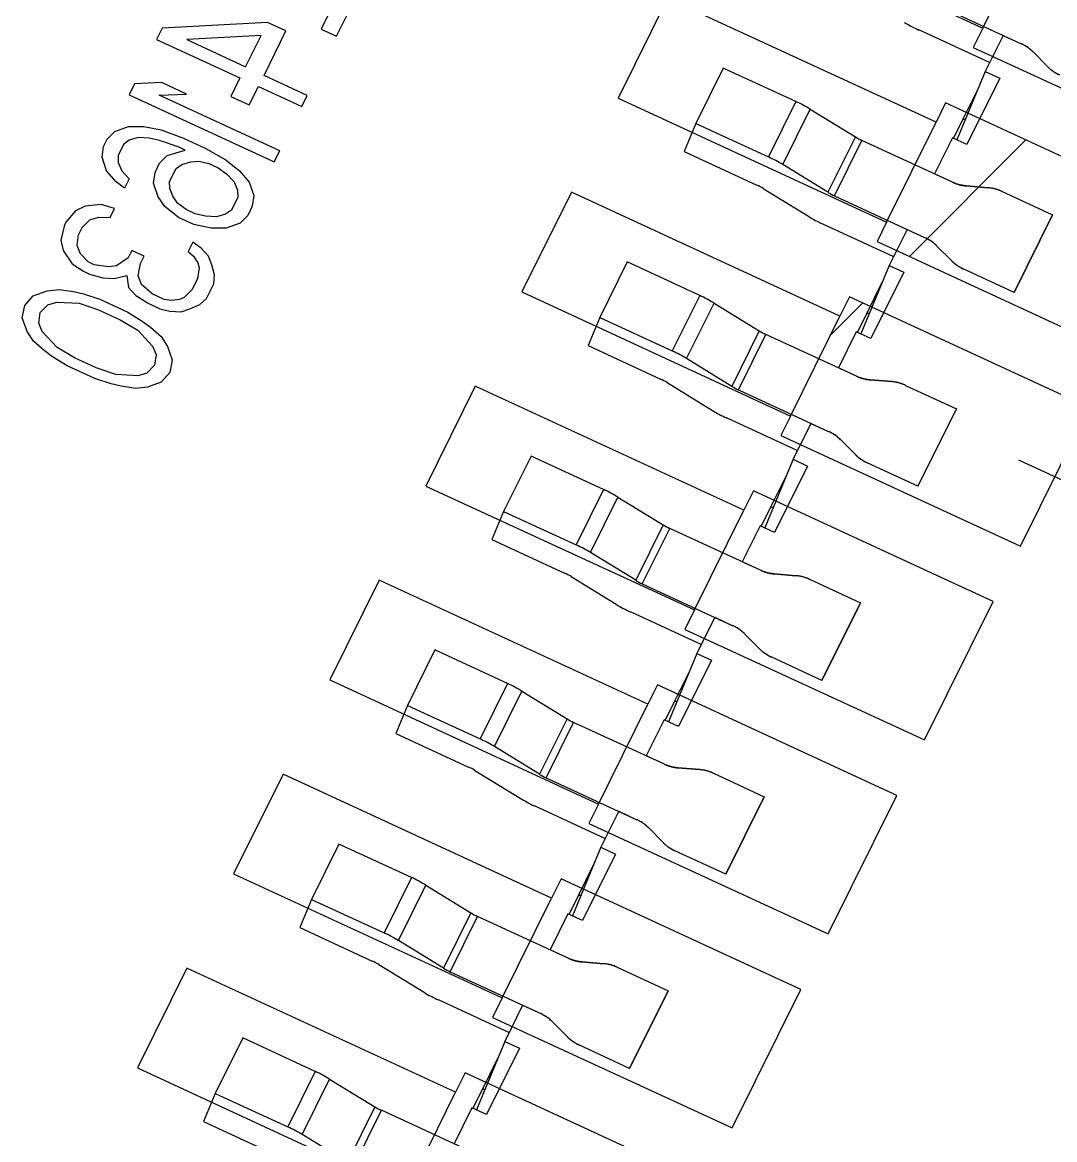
# Model space of a CAD drawing. Header units: millimetres. Extents: x 7 to 507, y -14 to 339.
# Drawn here: x 58.155 to 59.188, y 259.764 to 260.882 of the extents above; entities that cross this region are included whole.
import ezdxf

# ---------------------------------------------------------------- set-up
doc = ezdxf.new("R2010")
doc.units = ezdxf.units.MM
doc.header["$LTSCALE"] = 23.1
doc.layers.get('0').update_dxf_attribs({"linetype": 'CONTINUOUS'})
for name, color, linetype in [('01_ASM_ALL_AXIS', 7, 'CONTINUOUS'), ('_139725', 7, 'CONTINUOUS'), ('_314864', 7, 'CONTINUOUS'), ('_329951', 7, 'CONTINUOUS'), ('_395640', 7, 'CONTINUOUS'), ('_437383', 7, 'CONTINUOUS'), ('_563866', 7, 'CONTINUOUS'), ('_597289', 7, 'CONTINUOUS'), ('_88577', 7, 'CONTINUOUS')]:
    doc.layers.add(name, color=color, linetype=linetype)

msp = doc.modelspace()

# ---------------------------------------------------------------- linework, layer by layer
at = {"color": 4}
for p, q in [((58.8471, 261.0001), (59.1157, 260.8761)), ((59.1157, 260.8761), (59.1651, 260.9759)), ((58.8004, 260.9059), (58.751, 260.8061)), ((59.069, 260.7819), (58.8004, 260.9059)), ((58.751, 260.8061), (59.0196, 260.6821)), ((59.0196, 260.6821), (59.069, 260.7819)), ((58.7043, 260.7118), (58.6549, 260.6121)), ((58.9729, 260.5878), (58.7043, 260.7118)), ((58.6549, 260.6121), (58.9235, 260.488)), ((58.9235, 260.488), (58.9729, 260.5878)), ((58.6082, 260.5178), (58.5588, 260.418)), ((58.8768, 260.3938), (58.6082, 260.5178)), ((59.1515, 260.4441), (59.5144, 260.2765)), ((58.5588, 260.418), (58.8274, 260.294)), ((58.8274, 260.294), (58.8768, 260.3938)), ((58.5121, 260.3238), (58.4627, 260.224)), ((58.7807, 260.1997), (58.5121, 260.3238)), ((58.4627, 260.224), (58.7313, 260.0999)), ((58.7313, 260.0999), (58.7807, 260.1997)), ((58.416, 260.1297), (58.3666, 260.0299)), ((58.6846, 260.0057), (58.416, 260.1297)), ((58.3666, 260.0299), (58.6352, 259.9059)), ((58.6352, 259.9059), (58.6846, 260.0057)), ((58.3199, 259.9357), (58.2705, 259.8359)), ((58.5885, 259.8116), (58.3199, 259.9357)), ((58.2705, 259.8359), (58.5391, 259.7118)), ((58.5391, 259.7118), (58.5885, 259.8116))]:
    msp.add_line(p, q, dxfattribs=at)
at = {"color": 1}
for p, q in [((59.1157, 260.8761), (59.1061, 260.8567)), ((59.1061, 260.8567), (59.3456, 260.7461)), ((59.0786, 260.8013), (59.069, 260.7819)), ((59.3182, 260.6907), (59.0786, 260.8013)), ((59.0196, 260.6821), (59.01, 260.6627)), ((59.01, 260.6627), (59.2495, 260.552)), ((58.9825, 260.6072), (58.9729, 260.5878)), ((59.2221, 260.4966), (58.9825, 260.6072)), ((59.1534, 260.358), (59.2221, 260.4966)), ((58.9235, 260.488), (58.9139, 260.4686)), ((58.9139, 260.4686), (59.1534, 260.358)), ((58.8864, 260.4132), (58.8768, 260.3938)), ((59.126, 260.3026), (58.8864, 260.4132)), ((58.8274, 260.294), (58.8178, 260.2746)), ((59.0573, 260.164), (59.126, 260.3026)), ((58.8178, 260.2746), (59.0573, 260.164)), ((58.7903, 260.2191), (58.7807, 260.1997)), ((59.0299, 260.1085), (58.7903, 260.2191)), ((58.9612, 259.9699), (59.0299, 260.1085)), ((58.7313, 260.0999), (58.7217, 260.0805)), ((58.7217, 260.0805), (58.9612, 259.9699)), ((58.6942, 260.0251), (58.6846, 260.0057)), ((58.9338, 259.9145), (58.6942, 260.0251)), ((58.8651, 259.7759), (58.9338, 259.9145)), ((58.6352, 259.9059), (58.6256, 259.8865)), ((58.6256, 259.8865), (58.8651, 259.7759)), ((58.5981, 259.831), (58.5885, 259.8116)), ((58.8377, 259.7204), (58.5981, 259.831))]:
    msp.add_line(p, q, dxfattribs=at)
at = {"color": 2}
for p, q in [((59.0424, 260.6477), (59.1589, 260.7642)), ((58.9635, 260.5689), (58.9958, 260.6011))]:
    msp.add_line(p, q, dxfattribs=at)
at = {"layer": '01_ASM_ALL_AXIS', "color": 4}
for p, q in [((58.4695, 260.868), (58.5024, 260.9345)), ((58.4797, 260.9269), (58.454, 260.8751)), ((58.295, 260.8759), (58.2895, 260.8648)), ((58.4004, 260.8817), (58.295, 260.8759)), ((58.4189, 260.8732), (58.4004, 260.8817)), ((58.454, 260.8751), (58.4695, 260.868)), ((58.2895, 260.8648), (58.3729, 260.8263)), ((58.394, 260.8688), (58.3197, 260.8645)), ((58.3197, 260.8645), (58.3784, 260.8374)), ((58.3784, 260.8374), (58.394, 260.8688)), ((58.397, 260.8288), (58.4189, 260.8732)), ((58.4402, 260.8088), (58.397, 260.8288)), ((58.2676, 260.8204), (58.2621, 260.8094)), ((58.2947, 260.8215), (58.2676, 260.8204)), ((58.3194, 260.8101), (58.2947, 260.8215)), ((58.3729, 260.8263), (58.3638, 260.8078)), ((58.3823, 260.7992), (58.3915, 260.8177)), ((58.3915, 260.8177), (58.4347, 260.7978)), ((58.2621, 260.8094), (58.4073, 260.7423)), ((58.2923, 260.809), (58.3194, 260.8101)), ((58.4127, 260.7534), (58.2923, 260.809)), ((58.3638, 260.8078), (58.3823, 260.7992)), ((58.4347, 260.7978), (58.4402, 260.8088)), ((58.2401, 260.765), (58.2478, 260.7728)), ((58.2478, 260.7728), (58.2616, 260.7778)), ((58.2616, 260.7778), (58.2767, 260.7776)), ((58.2767, 260.7776), (58.294, 260.7742)), ((58.294, 260.7742), (58.3165, 260.766)), ((58.2364, 260.7576), (58.2401, 260.765)), ((58.2623, 260.7638), (58.2565, 260.7597)), ((58.2712, 260.7665), (58.2623, 260.7638)), ((58.2823, 260.7659), (58.2712, 260.7665)), ((58.2925, 260.7635), (58.2823, 260.7659)), ((58.312, 260.7568), (58.2925, 260.7635)), ((58.3165, 260.766), (58.3382, 260.7561)), ((58.235, 260.7469), (58.2364, 260.7576)), ((58.2565, 260.7597), (58.251, 260.7486)), ((58.3003, 260.7486), (58.3181, 260.7539)), ((58.3181, 260.7539), (58.312, 260.7568)), ((58.3382, 260.7561), (58.3589, 260.7442)), ((58.4073, 260.7423), (58.4127, 260.7534)), ((58.2396, 260.7334), (58.235, 260.7469)), ((58.251, 260.7486), (58.2513, 260.7417)), ((58.2513, 260.7417), (58.2548, 260.7333)), ((58.288, 260.7315), (58.2926, 260.7408)), ((58.2926, 260.7408), (58.3003, 260.7486)), ((58.309, 260.7355), (58.3148, 260.7396)), ((58.3148, 260.7396), (58.3237, 260.7423)), ((58.3237, 260.7423), (58.3317, 260.7431)), ((58.3317, 260.7431), (58.3419, 260.7407)), ((58.3419, 260.7407), (58.3512, 260.7364)), ((58.3589, 260.7442), (58.3725, 260.7334)), ((58.2493, 260.7222), (58.2396, 260.7334)), ((58.2548, 260.7333), (58.2622, 260.7253)), ((58.2866, 260.7208), (58.288, 260.7315)), ((58.3026, 260.7225), (58.309, 260.7355)), ((58.3512, 260.7364), (58.3595, 260.7303)), ((58.3595, 260.7303), (58.367, 260.7223)), ((58.3725, 260.7334), (58.3821, 260.7221)), ((58.2576, 260.716), (58.2493, 260.7222)), ((58.2622, 260.7253), (58.2576, 260.716)), ((58.2912, 260.7073), (58.2866, 260.7208)), ((58.3029, 260.7156), (58.3026, 260.7225)), ((58.367, 260.7223), (58.3704, 260.7139)), ((58.3821, 260.7221), (58.3868, 260.7086)), ((58.2978, 260.6975), (58.2912, 260.7073)), ((58.3063, 260.7072), (58.3029, 260.7156)), ((58.3107, 260.7006), (58.3063, 260.7072)), ((58.3708, 260.7069), (58.3644, 260.694)), ((58.3704, 260.7139), (58.3708, 260.7069)), ((58.3868, 260.7086), (58.3853, 260.698)), ((58.2183, 260.6979), (58.2084, 260.6933)), ((58.2343, 260.6996), (58.2183, 260.6979)), ((58.2475, 260.6957), (58.2343, 260.6996)), ((58.243, 260.6865), (58.2475, 260.6957)), ((58.3114, 260.6867), (58.2978, 260.6975)), ((58.319, 260.6945), (58.3107, 260.7006)), ((58.3283, 260.6902), (58.319, 260.6945)), ((58.3853, 260.698), (58.3807, 260.6887)), ((58.2084, 260.6933), (58.1989, 260.6818)), ((58.2153, 260.6766), (58.2229, 260.6844)), ((58.2229, 260.6844), (58.2319, 260.6871)), ((58.2319, 260.6871), (58.243, 260.6865)), ((58.3268, 260.6795), (58.3114, 260.6867)), ((58.3385, 260.6878), (58.3283, 260.6902)), ((58.3496, 260.6872), (58.3385, 260.6878)), ((58.3585, 260.6899), (58.3496, 260.6872)), ((58.3644, 260.694), (58.3585, 260.6899)), ((58.3807, 260.6887), (58.373, 260.6809)), ((58.1971, 260.6781), (58.1938, 260.6638)), ((58.1989, 260.6818), (58.1971, 260.6781)), ((58.2116, 260.6692), (58.2153, 260.6766)), ((58.3441, 260.6761), (58.3268, 260.6795)), ((58.3592, 260.6759), (58.3441, 260.6761)), ((58.373, 260.6809), (58.3592, 260.6759)), ((58.1938, 260.6638), (58.1963, 260.6535)), ((58.2101, 260.6585), (58.2116, 260.6692)), ((58.3257, 260.6619), (58.3211, 260.6527)), ((58.334, 260.6558), (58.3257, 260.6619)), ((58.1963, 260.6535), (58.205, 260.6404)), ((58.2136, 260.6501), (58.2101, 260.6585)), ((58.221, 260.6421), (58.2136, 260.6501)), ((58.2647, 260.6537), (58.261, 260.6463)), ((58.2771, 260.648), (58.2647, 260.6537)), ((58.3211, 260.6527), (58.3264, 260.648)), ((58.3415, 260.6478), (58.334, 260.6558)), ((58.205, 260.6404), (58.2164, 260.6329)), ((58.2272, 260.6393), (58.221, 260.6421)), ((58.2414, 260.6373), (58.2272, 260.6393)), ((58.261, 260.6463), (58.2494, 260.6381)), ((58.271, 260.6281), (58.2734, 260.6406)), ((58.2734, 260.6406), (58.2771, 260.648)), ((58.3264, 260.648), (58.3307, 260.6414)), ((58.3307, 260.6414), (58.332, 260.6363)), ((58.3449, 260.6394), (58.3415, 260.6478)), ((58.3474, 260.6292), (58.3449, 260.6394)), ((58.2164, 260.6329), (58.2226, 260.63)), ((58.2226, 260.63), (58.2359, 260.6262)), ((58.2494, 260.6381), (58.2414, 260.6373)), ((58.247, 260.6256), (58.2599, 260.6287)), ((58.2599, 260.6287), (58.2615, 260.6166)), ((58.2744, 260.6197), (58.271, 260.6281)), ((58.332, 260.6363), (58.3305, 260.6256)), ((58.3468, 260.6203), (58.3474, 260.6292)), ((58.2359, 260.6262), (58.247, 260.6256)), ((58.2615, 260.6166), (58.2689, 260.6086)), ((58.285, 260.6103), (58.2744, 260.6197)), ((58.3305, 260.6256), (58.325, 260.6145)), ((58.3395, 260.6056), (58.3468, 260.6203)), ((58.1577, 260.5987), (58.1663, 260.6083)), ((58.1663, 260.6083), (58.1802, 260.6133)), ((58.1802, 260.6133), (58.1922, 260.6146)), ((58.1922, 260.6146), (58.2064, 260.6126)), ((58.2064, 260.6126), (58.2165, 260.6101)), ((58.2165, 260.6101), (58.2329, 260.6048)), ((58.2689, 260.6086), (58.2804, 260.6011)), ((58.2973, 260.6046), (58.285, 260.6103)), ((58.3173, 260.6067), (58.3124, 260.6045)), ((58.325, 260.6145), (58.3173, 260.6067)), ((58.3328, 260.5996), (58.3395, 260.6056)), ((58.1553, 260.5862), (58.1577, 260.5987)), ((58.1732, 260.5915), (58.1808, 260.5994)), ((58.1808, 260.5994), (58.1898, 260.602)), ((58.1898, 260.602), (58.212, 260.6009)), ((58.212, 260.6009), (58.2314, 260.5942)), ((58.2314, 260.5942), (58.253, 260.5842)), ((58.2329, 260.6048), (58.2607, 260.592)), ((58.2804, 260.6011), (58.2927, 260.5954)), ((58.2927, 260.5954), (58.3029, 260.5929)), ((58.3044, 260.6036), (58.2973, 260.6046)), ((58.3124, 260.6045), (58.3044, 260.6036)), ((58.314, 260.5924), (58.3229, 260.5951)), ((58.3229, 260.5951), (58.3328, 260.5996)), ((58.16, 260.5726), (58.1553, 260.5862)), ((58.1717, 260.5809), (58.1732, 260.5915)), ((58.253, 260.5842), (58.2707, 260.5738)), ((58.2607, 260.592), (58.2752, 260.583)), ((58.2752, 260.583), (58.2836, 260.5769)), ((58.3029, 260.5929), (58.314, 260.5924)), ((58.1665, 260.5628), (58.16, 260.5726)), ((58.1751, 260.5725), (58.1717, 260.5809)), ((58.19, 260.5565), (58.1751, 260.5725)), ((58.2707, 260.5738), (58.2855, 260.5578)), ((58.2836, 260.5769), (58.2941, 260.5675)), ((58.1771, 260.5534), (58.1665, 260.5628)), ((58.2941, 260.5675), (58.3006, 260.5577)), ((58.1854, 260.5473), (58.1771, 260.5534)), ((58.2076, 260.5461), (58.19, 260.5565)), ((58.2855, 260.5578), (58.289, 260.5494)), ((58.289, 260.5494), (58.2875, 260.5388)), ((58.3006, 260.5577), (58.3053, 260.5441)), ((58.2, 260.5383), (58.1854, 260.5473)), ((58.2278, 260.5255), (58.2, 260.5383)), ((58.2292, 260.5361), (58.2076, 260.5461)), ((58.2875, 260.5388), (58.2798, 260.531)), ((58.3053, 260.5441), (58.3029, 260.5316)), ((58.2487, 260.5294), (58.2292, 260.5361)), ((58.2709, 260.5283), (58.2487, 260.5294)), ((58.2798, 260.531), (58.2709, 260.5283)), ((58.3029, 260.5316), (58.2943, 260.522)), ((58.2441, 260.5202), (58.2278, 260.5255)), ((58.2543, 260.5178), (58.2441, 260.5202)), ((58.2685, 260.5157), (58.2543, 260.5178)), ((58.2805, 260.517), (58.2685, 260.5157)), ((58.2943, 260.522), (58.2805, 260.517))]:
    msp.add_line(p, q, dxfattribs=at)
at = {"layer": '_139725', "color": 7}
for p, q in [((59.1361, 260.8688), (59.1182, 260.8328)), ((59.1361, 260.8688), (59.1542, 260.8604)), ((59.1809, 260.8372), (59.1657, 260.8525)), ((59.1182, 260.8328), (59.0899, 260.7643)), ((59.1182, 260.8328), (59.1328, 260.8261)), ((59.1328, 260.8261), (59.0998, 260.7595)), ((59.0958, 260.7846), (59.1113, 260.8161)), ((59.0985, 260.785), (59.0958, 260.7846)), ((59.0853, 260.7662), (59.0674, 260.7302)), ((59.0998, 260.7595), (59.0853, 260.7662)), ((59.0856, 260.7218), (59.0674, 260.7302)), ((59.0992, 260.7182), (59.121, 260.7164)), ((59.1346, 260.7128), (59.1854, 260.6893)), ((59.147, 260.6117), (59.1854, 260.6893)), ((59.04, 260.6747), (59.0221, 260.6387)), ((59.04, 260.6747), (59.0581, 260.6664)), ((59.0848, 260.6431), (59.0696, 260.6584)), ((59.0221, 260.6387), (58.9938, 260.5703)), ((59.0221, 260.6387), (59.0367, 260.632)), ((59.0367, 260.632), (59.0037, 260.5655)), ((59.147, 260.6117), (59.0962, 260.6352)), ((58.9997, 260.5906), (59.0152, 260.622)), ((59.0024, 260.591), (58.9997, 260.5906)), ((58.9892, 260.5722), (58.9713, 260.5361)), ((59.0037, 260.5655), (58.9892, 260.5722)), ((58.9895, 260.5278), (58.9713, 260.5361)), ((59.0031, 260.5241), (59.025, 260.5224)), ((59.0385, 260.5187), (59.0893, 260.4953)), ((59.0509, 260.4177), (59.0893, 260.4953)), ((58.9439, 260.4807), (58.926, 260.4447)), ((58.9439, 260.4807), (58.962, 260.4723)), ((58.9887, 260.4491), (58.9735, 260.4644)), ((58.926, 260.4447), (58.8977, 260.3762)), ((58.9406, 260.438), (58.9076, 260.3714)), ((58.926, 260.4447), (58.9406, 260.438)), ((59.0509, 260.4177), (59.0001, 260.4411)), ((58.9036, 260.3965), (58.9191, 260.428)), ((58.9063, 260.3969), (58.9036, 260.3965)), ((58.8931, 260.3781), (58.8752, 260.3421)), ((58.9076, 260.3714), (58.8931, 260.3781)), ((58.8934, 260.3337), (58.8752, 260.3421)), ((58.907, 260.3301), (58.9289, 260.3283)), ((58.9424, 260.3247), (58.9933, 260.3012)), ((58.9548, 260.2236), (58.9933, 260.3012)), ((58.8478, 260.2867), (58.8299, 260.2506)), ((58.8478, 260.2867), (58.8659, 260.2783)), ((58.8926, 260.255), (58.8774, 260.2703)), ((58.8299, 260.2506), (58.8016, 260.1822)), ((58.8299, 260.2506), (58.8445, 260.2439)), ((58.8445, 260.2439), (58.8115, 260.1774)), ((58.9548, 260.2236), (58.904, 260.2471)), ((58.8075, 260.2025), (58.823, 260.2339)), ((58.8102, 260.2029), (58.8075, 260.2025)), ((58.797, 260.1841), (58.7791, 260.148)), ((58.8115, 260.1774), (58.797, 260.1841)), ((58.7973, 260.1397), (58.7791, 260.148)), ((58.8109, 260.1361), (58.8328, 260.1343)), ((58.8463, 260.1306), (58.8972, 260.1072)), ((58.8587, 260.0296), (58.8972, 260.1072)), ((58.7517, 260.0926), (58.7338, 260.0566)), ((58.7517, 260.0926), (58.7698, 260.0842)), ((58.7965, 260.061), (58.7813, 260.0763)), ((58.7338, 260.0566), (58.7055, 259.9881)), ((58.7484, 260.0499), (58.7154, 259.9833)), ((58.7338, 260.0566), (58.7484, 260.0499)), ((58.8587, 260.0296), (58.8079, 260.053)), ((58.7114, 260.0084), (58.7269, 260.0399)), ((58.7141, 260.0088), (58.7114, 260.0084)), ((58.7009, 259.99), (58.683, 259.954)), ((58.7154, 259.9833), (58.7009, 259.99)), ((58.7012, 259.9456), (58.683, 259.954)), ((58.7148, 259.942), (58.7367, 259.9402)), ((58.7502, 259.9366), (58.8011, 259.9131)), ((58.7626, 259.8355), (58.8011, 259.9131)), ((58.6556, 259.8986), (58.6377, 259.8625)), ((58.6556, 259.8986), (58.6737, 259.8902)), ((58.7004, 259.8669), (58.6852, 259.8822)), ((58.6377, 259.8625), (58.6094, 259.7941)), ((58.6377, 259.8625), (58.6523, 259.8558)), ((58.7626, 259.8355), (58.7118, 259.859)), ((58.6153, 259.8144), (58.6308, 259.8458)), ((58.6523, 259.8558), (58.6193, 259.7893)), ((58.618, 259.8148), (58.6153, 259.8144)), ((58.6048, 259.796), (58.587, 259.76)), ((58.6193, 259.7893), (58.6048, 259.796))]:
    msp.add_line(p, q, dxfattribs=at)
for points in [[(59.1657, 260.8525), (59.1653, 260.8529), (59.1649, 260.8533), (59.1644, 260.8537), (59.164, 260.854), (59.1636, 260.8544), (59.1631, 260.8548), (59.1627, 260.8552), (59.1622, 260.8556), (59.1617, 260.856), (59.1612, 260.8563), (59.1607, 260.8567), (59.1602, 260.857), (59.1597, 260.8574), (59.1591, 260.8577), (59.1586, 260.8581), (59.1581, 260.8584), (59.1575, 260.8587), (59.157, 260.859), (59.1565, 260.8593), (59.1559, 260.8596), (59.1553, 260.8599), (59.1548, 260.8602), (59.1542, 260.8604)], [(59.1923, 260.8292), (59.1918, 260.8295), (59.1912, 260.8297), (59.1907, 260.83), (59.1902, 260.8303), (59.1897, 260.8306), (59.1891, 260.8308), (59.1886, 260.8312), (59.1881, 260.8315), (59.1876, 260.8318), (59.187, 260.8321), (59.1865, 260.8325), (59.186, 260.8328), (59.1855, 260.8332), (59.185, 260.8335), (59.1845, 260.8339), (59.184, 260.8343), (59.1836, 260.8347), (59.1831, 260.8351), (59.1826, 260.8355), (59.1822, 260.8359), (59.1817, 260.8363), (59.1813, 260.8367), (59.1809, 260.8372)], [(59.0856, 260.7218), (59.0862, 260.7215), (59.0868, 260.7213), (59.0874, 260.721), (59.0879, 260.7208), (59.0885, 260.7206), (59.0892, 260.7204), (59.0898, 260.7202), (59.0904, 260.72), (59.091, 260.7198), (59.0916, 260.7196), (59.0922, 260.7194), (59.0928, 260.7192), (59.0935, 260.7191), (59.0941, 260.719), (59.0947, 260.7188), (59.0954, 260.7187), (59.096, 260.7186), (59.0966, 260.7185), (59.0973, 260.7184), (59.0979, 260.7183), (59.0985, 260.7183), (59.0992, 260.7182)], [(59.0696, 260.6584), (59.0692, 260.6588), (59.0688, 260.6592), (59.0683, 260.6596), (59.0679, 260.66), (59.0675, 260.6604), (59.067, 260.6607), (59.0666, 260.6611), (59.0661, 260.6615), (59.0656, 260.6619), (59.0651, 260.6623), (59.0646, 260.6626), (59.0641, 260.663), (59.0636, 260.6633), (59.063, 260.6637), (59.0625, 260.664), (59.062, 260.6643), (59.0614, 260.6647), (59.0609, 260.665), (59.0604, 260.6653), (59.0598, 260.6655), (59.0593, 260.6658), (59.0587, 260.6661), (59.0581, 260.6664)], [(59.0962, 260.6352), (59.0957, 260.6354), (59.0951, 260.6357), (59.0946, 260.6359), (59.0941, 260.6362), (59.0936, 260.6365), (59.093, 260.6368), (59.0925, 260.6371), (59.092, 260.6374), (59.0915, 260.6377), (59.0909, 260.6381), (59.0904, 260.6384), (59.0899, 260.6388), (59.0894, 260.6391), (59.0889, 260.6395), (59.0884, 260.6399), (59.088, 260.6402), (59.0875, 260.6406), (59.087, 260.641), (59.0865, 260.6414), (59.0861, 260.6418), (59.0856, 260.6423), (59.0852, 260.6427), (59.0848, 260.6431)], [(58.9895, 260.5278), (58.9901, 260.5275), (58.9907, 260.5272), (58.9913, 260.527), (58.9918, 260.5268), (58.9924, 260.5265), (58.9931, 260.5263), (58.9937, 260.5261), (58.9943, 260.5259), (58.9949, 260.5257), (58.9955, 260.5255), (58.9961, 260.5254), (58.9968, 260.5252), (58.9974, 260.5251), (58.998, 260.5249), (58.9986, 260.5248), (58.9993, 260.5247), (58.9999, 260.5245), (59.0005, 260.5244), (59.0012, 260.5244), (59.0018, 260.5243), (59.0024, 260.5242), (59.0031, 260.5241)], [(58.9735, 260.4644), (58.9731, 260.4648), (58.9727, 260.4652), (58.9722, 260.4656), (58.9718, 260.4659), (58.9714, 260.4663), (58.9709, 260.4667), (58.9705, 260.4671), (58.97, 260.4675), (58.9695, 260.4679), (58.969, 260.4682), (58.9685, 260.4686), (58.968, 260.4689), (58.9675, 260.4693), (58.9669, 260.4696), (58.9664, 260.47), (58.9659, 260.4703), (58.9653, 260.4706), (58.9648, 260.4709), (58.9643, 260.4712), (58.9637, 260.4715), (58.9632, 260.4718), (58.9626, 260.4721), (58.962, 260.4723)], [(59.0001, 260.4411), (58.9996, 260.4414), (58.999, 260.4416), (58.9985, 260.4419), (58.998, 260.4422), (58.9975, 260.4425), (58.9969, 260.4427), (58.9964, 260.4431), (58.9959, 260.4434), (58.9954, 260.4437), (58.9948, 260.444), (58.9943, 260.4444), (58.9938, 260.4447), (58.9933, 260.4451), (58.9928, 260.4454), (58.9923, 260.4458), (58.9919, 260.4462), (58.9914, 260.4466), (58.9909, 260.447), (58.9904, 260.4474), (58.99, 260.4478), (58.9895, 260.4482), (58.9891, 260.4486), (58.9887, 260.4491)], [(58.8934, 260.3337), (58.894, 260.3335), (58.8946, 260.3332), (58.8952, 260.333), (58.8958, 260.3327), (58.8964, 260.3325), (58.897, 260.3323), (58.8976, 260.3321), (58.8982, 260.3319), (58.8988, 260.3317), (58.8994, 260.3315), (58.9, 260.3313), (58.9007, 260.3312), (58.9013, 260.331), (58.9019, 260.3309), (58.9025, 260.3307), (58.9032, 260.3306), (58.9038, 260.3305), (58.9044, 260.3304), (58.9051, 260.3303), (58.9057, 260.3302), (58.9063, 260.3302), (58.907, 260.3301)], [(58.8774, 260.2703), (58.877, 260.2707), (58.8766, 260.2711), (58.8761, 260.2715), (58.8757, 260.2719), (58.8753, 260.2723), (58.8749, 260.2726), (58.8744, 260.273), (58.8739, 260.2734), (58.8734, 260.2738), (58.8729, 260.2742), (58.8724, 260.2745), (58.8719, 260.2749), (58.8714, 260.2752), (58.8708, 260.2756), (58.8703, 260.2759), (58.8698, 260.2762), (58.8692, 260.2766), (58.8687, 260.2769), (58.8682, 260.2772), (58.8676, 260.2775), (58.8671, 260.2777), (58.8665, 260.278), (58.8659, 260.2783)], [(58.904, 260.2471), (58.9035, 260.2473), (58.9029, 260.2476), (58.9024, 260.2479), (58.9019, 260.2481), (58.9014, 260.2484), (58.9008, 260.2487), (58.9003, 260.249), (58.8998, 260.2493), (58.8993, 260.2497), (58.8987, 260.25), (58.8982, 260.2503), (58.8977, 260.2507), (58.8972, 260.251), (58.8967, 260.2514), (58.8962, 260.2518), (58.8958, 260.2521), (58.8953, 260.2525), (58.8948, 260.2529), (58.8943, 260.2533), (58.8939, 260.2537), (58.8934, 260.2542), (58.893, 260.2546), (58.8926, 260.255)], [(58.7973, 260.1397), (58.7979, 260.1394), (58.7985, 260.1391), (58.7991, 260.1389), (58.7997, 260.1387), (58.8003, 260.1384), (58.8009, 260.1382), (58.8015, 260.138), (58.8021, 260.1378), (58.8027, 260.1376), (58.8033, 260.1374), (58.8039, 260.1373), (58.8046, 260.1371), (58.8052, 260.137), (58.8058, 260.1368), (58.8064, 260.1367), (58.8071, 260.1366), (58.8077, 260.1365), (58.8083, 260.1363), (58.809, 260.1363), (58.8096, 260.1362), (58.8102, 260.1361), (58.8109, 260.1361)], [(58.7813, 260.0763), (58.7809, 260.0767), (58.7805, 260.0771), (58.78, 260.0775), (58.7796, 260.0779), (58.7792, 260.0782), (58.7788, 260.0786), (58.7783, 260.079), (58.7778, 260.0794), (58.7773, 260.0798), (58.7768, 260.0801), (58.7763, 260.0805), (58.7758, 260.0809), (58.7753, 260.0812), (58.7747, 260.0815), (58.7742, 260.0819), (58.7737, 260.0822), (58.7731, 260.0825), (58.7726, 260.0828), (58.7721, 260.0831), (58.7715, 260.0834), (58.771, 260.0837), (58.7704, 260.084), (58.7698, 260.0842)], [(58.8079, 260.053), (58.8074, 260.0533), (58.8068, 260.0535), (58.8063, 260.0538), (58.8058, 260.0541), (58.8053, 260.0544), (58.8047, 260.0547), (58.8042, 260.055), (58.8037, 260.0553), (58.8032, 260.0556), (58.8026, 260.0559), (58.8021, 260.0563), (58.8016, 260.0566), (58.8011, 260.057), (58.8006, 260.0573), (58.8001, 260.0577), (58.7997, 260.0581), (58.7992, 260.0585), (58.7987, 260.0589), (58.7982, 260.0593), (58.7978, 260.0597), (58.7973, 260.0601), (58.7969, 260.0605), (58.7965, 260.061)], [(58.7012, 259.9456), (58.7018, 259.9454), (58.7024, 259.9451), (58.703, 259.9449), (58.7036, 259.9446), (58.7042, 259.9444), (58.7048, 259.9442), (58.7054, 259.944), (58.706, 259.9438), (58.7066, 259.9436), (58.7072, 259.9434), (58.7078, 259.9432), (58.7085, 259.9431), (58.7091, 259.9429), (58.7097, 259.9428), (58.7103, 259.9426), (58.711, 259.9425), (58.7116, 259.9424), (58.7122, 259.9423), (58.7129, 259.9422), (58.7135, 259.9421), (58.7141, 259.9421), (58.7148, 259.942)], [(58.6852, 259.8822), (58.6848, 259.8826), (58.6844, 259.883), (58.6839, 259.8834), (58.6835, 259.8838), (58.6831, 259.8842), (58.6827, 259.8846), (58.6822, 259.8849), (58.6817, 259.8853), (58.6812, 259.8857), (58.6807, 259.8861), (58.6802, 259.8864), (58.6797, 259.8868), (58.6792, 259.8872), (58.6786, 259.8875), (58.6781, 259.8878), (58.6776, 259.8881), (58.677, 259.8885), (58.6765, 259.8888), (58.676, 259.8891), (58.6754, 259.8894), (58.6749, 259.8896), (58.6743, 259.8899), (58.6737, 259.8902)], [(58.7118, 259.859), (58.7113, 259.8592), (58.7107, 259.8595), (58.7102, 259.8598), (58.7097, 259.86), (58.7092, 259.8603), (58.7086, 259.8606), (58.7081, 259.8609), (58.7076, 259.8612), (58.7071, 259.8616), (58.7065, 259.8619), (58.706, 259.8622), (58.7055, 259.8626), (58.705, 259.8629), (58.7045, 259.8633), (58.704, 259.8637), (58.7036, 259.8641), (58.7031, 259.8644), (58.7026, 259.8648), (58.7021, 259.8652), (58.7017, 259.8656), (58.7012, 259.8661), (58.7008, 259.8665), (58.7004, 259.8669)]]:
    msp.add_lwpolyline(points, dxfattribs=at)
for centre, radius, start, end in [((59.1178, 260.6775), 0.039, 78.4235, 85.2662), ((59.1175, 260.6759), 0.0407, 71.7775, 78.4338), ((59.1173, 260.6752), 0.0414, 65.2148, 71.7879), ((59.0217, 260.4835), 0.039, 78.4235, 85.2662), ((59.0214, 260.4819), 0.0407, 71.7775, 78.4338), ((59.0212, 260.4811), 0.0414, 65.2148, 71.7879), ((58.9256, 260.2895), 0.039, 78.4235, 85.2662), ((58.9253, 260.2878), 0.0407, 71.7775, 78.4338), ((58.9251, 260.2871), 0.0414, 65.2148, 71.7879), ((58.8295, 260.0954), 0.039, 78.4235, 85.2662), ((58.8292, 260.0938), 0.0407, 71.7775, 78.4338), ((58.829, 260.0931), 0.0414, 65.2148, 71.7879), ((58.7334, 259.9014), 0.039, 78.4235, 85.2662), ((58.7331, 259.8997), 0.0407, 71.7775, 78.4338), ((58.7329, 259.899), 0.0414, 65.2148, 71.7879)]:
    msp.add_arc(centre, radius, start, end, dxfattribs=at)
at = {"layer": '_314864', "color": 7}
for p, q in [((58.7601, 260.6421), (58.7327, 260.5866)), ((58.8327, 260.6085), (58.7601, 260.6421)), ((58.847, 260.6009), (58.8922, 260.5731)), ((58.7327, 260.5866), (58.721, 260.5585)), ((58.7327, 260.5866), (58.8052, 260.5531)), ((58.9895, 260.5278), (58.8988, 260.5697)), ((58.721, 260.5585), (58.7936, 260.5249)), ((58.8648, 260.5177), (58.8196, 260.5454)), ((58.8001, 260.5215), (58.8453, 260.4937)), ((59.025, 260.5224), (59.0031, 260.5241)), ((59.0385, 260.5187), (59.0893, 260.4953)), ((58.8713, 260.5142), (58.962, 260.4723)), ((58.9301, 260.4535), (58.8596, 260.4861)), ((58.9735, 260.4644), (58.9887, 260.4491)), ((59.0509, 260.4177), (59.0001, 260.4411)), ((58.8942, 260.3776), (58.9036, 260.3965)), ((58.9036, 260.3965), (58.9063, 260.3969))]:
    msp.add_line(p, q, dxfattribs=at)
at = {"layer": '_314864', "color": 9}
for p, q in [((58.8327, 260.6085), (58.8052, 260.5531)), ((58.8196, 260.5454), (58.847, 260.6009)), ((58.8922, 260.5731), (58.8648, 260.5177)), ((58.8713, 260.5142), (58.8988, 260.5697)), ((59.0893, 260.4953), (59.0509, 260.4177))]:
    msp.add_line(p, q, dxfattribs=at)
at = {"layer": '_314864', "color": 7}
for points in [[(59.0031, 260.5241), (59.0025, 260.5242), (59.0019, 260.5243), (59.0013, 260.5243), (59.0008, 260.5244), (59.0002, 260.5245), (58.9996, 260.5246), (58.999, 260.5247), (58.9983, 260.5248), (58.9977, 260.525), (58.997, 260.5251), (58.9964, 260.5253), (58.9957, 260.5255), (58.9951, 260.5257), (58.9945, 260.5258), (58.9938, 260.5261), (58.9932, 260.5263), (58.9926, 260.5265), (58.9919, 260.5267), (58.9913, 260.527), (58.9907, 260.5272), (58.9901, 260.5275), (58.9895, 260.5278)], [(59.0385, 260.5187), (59.038, 260.519), (59.0375, 260.5192), (59.0369, 260.5195), (59.0364, 260.5197), (59.0358, 260.5199), (59.0352, 260.5201), (59.0347, 260.5203), (59.0341, 260.5205), (59.0335, 260.5207), (59.0329, 260.5209), (59.0323, 260.521), (59.0317, 260.5212), (59.0311, 260.5213), (59.0305, 260.5215), (59.0299, 260.5216), (59.0293, 260.5218), (59.0286, 260.5219), (59.028, 260.522), (59.0274, 260.5221), (59.0268, 260.5222), (59.0262, 260.5222), (59.0256, 260.5223), (59.025, 260.5224)], [(58.9887, 260.4491), (58.9891, 260.4487), (58.9895, 260.4483), (58.9899, 260.4479), (58.9903, 260.4475), (58.9907, 260.4471), (58.9912, 260.4467), (58.9917, 260.4463), (58.9921, 260.446), (58.9926, 260.4456), (58.9931, 260.4452), (58.9936, 260.4448), (58.9942, 260.4445), (58.9947, 260.4441), (58.9952, 260.4438), (58.9957, 260.4435), (58.9963, 260.4431), (58.9968, 260.4428), (58.9973, 260.4425), (58.9979, 260.4422), (58.9984, 260.4419), (58.999, 260.4417), (58.9995, 260.4414), (59.0001, 260.4411)]]:
    msp.add_lwpolyline(points, dxfattribs=at)
for centre, radius, start, end in [((58.7747, 260.4828), 0.1385, 58.4892, 65.2143), ((58.9251, 260.6267), 0.0628, 238.4799, 245.2235), ((58.7474, 260.4277), 0.1381, 58.4799, 65.2235), ((58.7673, 260.468), 0.0628, 58.4799, 65.2235), ((58.8976, 260.5712), 0.0628, 238.4799, 245.2235), ((58.9175, 260.6114), 0.1381, 238.4799, 245.2235), ((58.9448, 260.4351), 0.041, 58.6072, 65.2214), ((58.9455, 260.4362), 0.0397, 51.85, 58.6048), ((58.9469, 260.4379), 0.0375, 44.8183, 51.8251)]:
    msp.add_arc(centre, radius, start, end, dxfattribs=at)
at = {"layer": '_329951', "color": 7}
for p, q in [((58.3757, 259.8659), (58.3483, 259.8104)), ((58.4483, 259.8324), (58.3757, 259.8659)), ((58.4626, 259.8247), (58.5079, 259.797)), ((58.3483, 259.8104), (58.3366, 259.7823)), ((58.3483, 259.8104), (58.4209, 259.7769)), ((58.6051, 259.7516), (58.5144, 259.7935)), ((58.3366, 259.7823), (58.4092, 259.7488)), ((58.4804, 259.7415), (58.4352, 259.7693))]:
    msp.add_line(p, q, dxfattribs=at)
at = {"layer": '_329951', "color": 9}
for p, q in [((58.4483, 259.8324), (58.4209, 259.7769)), ((58.4352, 259.7693), (58.4626, 259.8247)), ((58.5079, 259.797), (58.4804, 259.7415)), ((58.4869, 259.738), (58.5144, 259.7935))]:
    msp.add_line(p, q, dxfattribs=at)
at = {"layer": '_329951', "color": 7}
for centre, radius, start, end in [((58.3903, 259.7066), 0.1385, 58.4892, 65.2143), ((58.5407, 259.8505), 0.0628, 238.4799, 245.2235), ((58.363, 259.6515), 0.1381, 58.4799, 65.2235)]:
    msp.add_arc(centre, radius, start, end, dxfattribs=at)
at = {"layer": '_395640', "color": 7}
for p, q in [((58.4718, 260.0599), (58.4444, 260.0045)), ((58.5444, 260.0264), (58.4718, 260.0599)), ((58.5587, 260.0187), (58.6039, 259.991)), ((58.4444, 260.0045), (58.4327, 259.9763)), ((58.4444, 260.0045), (58.517, 259.971)), ((58.7012, 259.9456), (58.6105, 259.9875)), ((58.4327, 259.9763), (58.5053, 259.9428)), ((58.5765, 259.9356), (58.5313, 259.9633)), ((58.5118, 259.9393), (58.557, 259.9116)), ((58.7367, 259.9402), (58.7148, 259.942)), ((58.7502, 259.9366), (58.8011, 259.9131)), ((58.583, 259.9321), (58.6737, 259.8902)), ((58.6418, 259.8714), (58.5714, 259.9039)), ((58.6852, 259.8822), (58.7004, 259.8669)), ((58.7626, 259.8355), (58.7118, 259.859)), ((58.6059, 259.7954), (58.6153, 259.8144)), ((58.6153, 259.8144), (58.618, 259.8148))]:
    msp.add_line(p, q, dxfattribs=at)
at = {"layer": '_395640', "color": 9}
for p, q in [((58.5444, 260.0264), (58.517, 259.971)), ((58.5313, 259.9633), (58.5587, 260.0187)), ((58.6039, 259.991), (58.5765, 259.9356)), ((58.583, 259.9321), (58.6105, 259.9875)), ((58.8011, 259.9131), (58.7626, 259.8355))]:
    msp.add_line(p, q, dxfattribs=at)
at = {"layer": '_395640', "color": 7}
for points in [[(58.7148, 259.942), (58.7142, 259.9421), (58.7136, 259.9421), (58.7131, 259.9422), (58.7125, 259.9423), (58.7119, 259.9424), (58.7113, 259.9424), (58.7107, 259.9426), (58.71, 259.9427), (58.7094, 259.9428), (58.7087, 259.943), (58.7081, 259.9432), (58.7074, 259.9433), (58.7068, 259.9435), (58.7062, 259.9437), (58.7055, 259.9439), (58.7049, 259.9441), (58.7043, 259.9443), (58.7036, 259.9446), (58.703, 259.9448), (58.7024, 259.9451), (58.7018, 259.9453), (58.7012, 259.9456)], [(58.7502, 259.9366), (58.7497, 259.9368), (58.7492, 259.9371), (58.7486, 259.9373), (58.7481, 259.9375), (58.7475, 259.9377), (58.7469, 259.9379), (58.7464, 259.9382), (58.7458, 259.9384), (58.7452, 259.9385), (58.7446, 259.9387), (58.744, 259.9389), (58.7434, 259.9391), (58.7428, 259.9392), (58.7422, 259.9394), (58.7416, 259.9395), (58.741, 259.9396), (58.7403, 259.9397), (58.7397, 259.9398), (58.7391, 259.9399), (58.7385, 259.94), (58.7379, 259.9401), (58.7373, 259.9402), (58.7367, 259.9402)], [(58.7004, 259.8669), (58.7008, 259.8665), (58.7012, 259.8661), (58.7016, 259.8657), (58.702, 259.8653), (58.7025, 259.865), (58.7029, 259.8646), (58.7034, 259.8642), (58.7039, 259.8638), (58.7043, 259.8634), (58.7048, 259.8631), (58.7053, 259.8627), (58.7059, 259.8623), (58.7064, 259.862), (58.7069, 259.8617), (58.7074, 259.8613), (58.708, 259.861), (58.7085, 259.8607), (58.709, 259.8604), (58.7096, 259.8601), (58.7101, 259.8598), (58.7107, 259.8595), (58.7112, 259.8592), (58.7118, 259.859)]]:
    msp.add_lwpolyline(points, dxfattribs=at)
for centre, radius, start, end in [((58.4864, 259.9007), 0.1385, 58.4892, 65.2143), ((58.6368, 260.0445), 0.0628, 238.4799, 245.2235), ((58.4591, 259.8456), 0.1381, 58.4799, 65.2235), ((58.479, 259.8858), 0.0628, 58.4799, 65.2235), ((58.6093, 259.9891), 0.0628, 238.4799, 245.2235), ((58.6292, 260.0293), 0.1381, 238.4799, 245.2235), ((58.6565, 259.8529), 0.041, 58.6072, 65.2214), ((58.6572, 259.8541), 0.0397, 51.85, 58.6048), ((58.6586, 259.8558), 0.0375, 44.8183, 51.8251)]:
    msp.add_arc(centre, radius, start, end, dxfattribs=at)
at = {"layer": '_437383', "color": 7}
for p, q in [((58.8562, 260.8361), (58.8288, 260.7807)), ((58.9288, 260.8026), (58.8562, 260.8361)), ((58.9431, 260.7949), (58.9883, 260.7672)), ((58.8288, 260.7807), (58.8171, 260.7525)), ((58.8288, 260.7807), (58.9013, 260.7472)), ((59.0856, 260.7218), (58.9949, 260.7637)), ((58.8171, 260.7525), (58.8897, 260.719)), ((58.9609, 260.7118), (58.9157, 260.7395)), ((59.121, 260.7164), (59.0992, 260.7182)), ((58.8962, 260.7155), (58.9414, 260.6878)), ((58.9674, 260.7083), (59.0581, 260.6664)), ((59.1346, 260.7128), (59.1854, 260.6893)), ((59.0262, 260.6476), (58.9557, 260.6801)), ((59.0696, 260.6584), (59.0848, 260.6431)), ((59.147, 260.6117), (59.0962, 260.6352)), ((58.9903, 260.5716), (58.9997, 260.5906)), ((58.9997, 260.5906), (59.0024, 260.591))]:
    msp.add_line(p, q, dxfattribs=at)
at = {"layer": '_437383', "color": 9}
for p, q in [((58.9288, 260.8026), (58.9013, 260.7472)), ((58.9157, 260.7395), (58.9431, 260.7949)), ((58.9883, 260.7672), (58.9609, 260.7118)), ((58.9674, 260.7083), (58.9949, 260.7637)), ((59.1854, 260.6893), (59.147, 260.6117))]:
    msp.add_line(p, q, dxfattribs=at)
at = {"layer": '_437383', "color": 7}
for points in [[(59.0992, 260.7182), (59.0986, 260.7182), (59.098, 260.7183), (59.0974, 260.7184), (59.0969, 260.7185), (59.0963, 260.7185), (59.0957, 260.7186), (59.0951, 260.7188), (59.0944, 260.7189), (59.0938, 260.719), (59.0931, 260.7192), (59.0925, 260.7193), (59.0918, 260.7195), (59.0912, 260.7197), (59.0905, 260.7199), (59.0899, 260.7201), (59.0893, 260.7203), (59.0887, 260.7205), (59.088, 260.7208), (59.0874, 260.721), (59.0868, 260.7213), (59.0862, 260.7215), (59.0856, 260.7218)], [(59.1346, 260.7128), (59.1341, 260.713), (59.1335, 260.7133), (59.133, 260.7135), (59.1325, 260.7137), (59.1319, 260.7139), (59.1313, 260.7141), (59.1308, 260.7143), (59.1302, 260.7145), (59.1296, 260.7147), (59.129, 260.7149), (59.1284, 260.7151), (59.1278, 260.7152), (59.1272, 260.7154), (59.1266, 260.7155), (59.126, 260.7157), (59.1254, 260.7158), (59.1247, 260.7159), (59.1241, 260.716), (59.1235, 260.7161), (59.1229, 260.7162), (59.1223, 260.7163), (59.1217, 260.7163), (59.121, 260.7164)], [(59.0848, 260.6431), (59.0852, 260.6427), (59.0856, 260.6423), (59.086, 260.6419), (59.0864, 260.6415), (59.0868, 260.6412), (59.0873, 260.6408), (59.0878, 260.6404), (59.0882, 260.64), (59.0887, 260.6396), (59.0892, 260.6393), (59.0897, 260.6389), (59.0903, 260.6385), (59.0908, 260.6382), (59.0913, 260.6379), (59.0918, 260.6375), (59.0923, 260.6372), (59.0929, 260.6369), (59.0934, 260.6366), (59.094, 260.6363), (59.0945, 260.636), (59.0951, 260.6357), (59.0956, 260.6354), (59.0962, 260.6352)]]:
    msp.add_lwpolyline(points, dxfattribs=at)
for centre, radius, start, end in [((58.8708, 260.6769), 0.1385, 58.4892, 65.2143), ((59.0212, 260.8207), 0.0628, 238.4799, 245.2235), ((58.8435, 260.6218), 0.1381, 58.4799, 65.2235), ((58.8634, 260.662), 0.0628, 58.4799, 65.2235), ((58.9937, 260.7653), 0.0628, 238.4799, 245.2235), ((59.0136, 260.8055), 0.1381, 238.4799, 245.2235), ((59.0409, 260.6291), 0.041, 58.6072, 65.2214), ((59.0416, 260.6303), 0.0397, 51.85, 58.6048), ((59.043, 260.632), 0.0375, 44.8183, 51.8251)]:
    msp.add_arc(centre, radius, start, end, dxfattribs=at)
at = {"layer": '_563866', "color": 7}
for p, q in [((58.5679, 260.254), (58.5405, 260.1985)), ((58.6405, 260.2205), (58.5679, 260.254)), ((58.6548, 260.2128), (58.7, 260.1851)), ((58.5405, 260.1985), (58.5288, 260.1704)), ((58.5405, 260.1985), (58.6131, 260.165)), ((58.7973, 260.1397), (58.7066, 260.1816)), ((58.5288, 260.1704), (58.6014, 260.1369)), ((58.6726, 260.1296), (58.6274, 260.1573)), ((58.8328, 260.1343), (58.8109, 260.1361)), ((58.6079, 260.1334), (58.6531, 260.1056)), ((58.6791, 260.1261), (58.7698, 260.0842)), ((58.8463, 260.1306), (58.8972, 260.1072)), ((58.7379, 260.0654), (58.6675, 260.098)), ((58.7813, 260.0763), (58.7965, 260.061)), ((58.8587, 260.0296), (58.8079, 260.053)), ((58.702, 259.9895), (58.7114, 260.0084)), ((58.7114, 260.0084), (58.7141, 260.0088))]:
    msp.add_line(p, q, dxfattribs=at)
at = {"layer": '_563866', "color": 9}
for p, q in [((58.6405, 260.2205), (58.6131, 260.165)), ((58.6274, 260.1573), (58.6548, 260.2128)), ((58.7, 260.1851), (58.6726, 260.1296)), ((58.6791, 260.1261), (58.7066, 260.1816)), ((58.8972, 260.1072), (58.8587, 260.0296))]:
    msp.add_line(p, q, dxfattribs=at)
at = {"layer": '_563866', "color": 7}
for points in [[(58.8109, 260.1361), (58.8103, 260.1361), (58.8097, 260.1362), (58.8091, 260.1362), (58.8086, 260.1363), (58.808, 260.1364), (58.8074, 260.1365), (58.8068, 260.1366), (58.8061, 260.1367), (58.8055, 260.1369), (58.8048, 260.137), (58.8042, 260.1372), (58.8035, 260.1374), (58.8029, 260.1376), (58.8023, 260.1378), (58.8016, 260.138), (58.801, 260.1382), (58.8004, 260.1384), (58.7997, 260.1386), (58.7991, 260.1389), (58.7985, 260.1391), (58.7979, 260.1394), (58.7973, 260.1397)], [(58.8463, 260.1306), (58.8458, 260.1309), (58.8453, 260.1311), (58.8447, 260.1314), (58.8442, 260.1316), (58.8436, 260.1318), (58.843, 260.132), (58.8425, 260.1322), (58.8419, 260.1324), (58.8413, 260.1326), (58.8407, 260.1328), (58.8401, 260.1329), (58.8395, 260.1331), (58.8389, 260.1333), (58.8383, 260.1334), (58.8377, 260.1335), (58.8371, 260.1337), (58.8364, 260.1338), (58.8358, 260.1339), (58.8352, 260.134), (58.8346, 260.1341), (58.834, 260.1341), (58.8334, 260.1342), (58.8328, 260.1343)], [(58.7965, 260.061), (58.7969, 260.0606), (58.7973, 260.0602), (58.7977, 260.0598), (58.7981, 260.0594), (58.7985, 260.059), (58.799, 260.0586), (58.7995, 260.0583), (58.8, 260.0579), (58.8004, 260.0575), (58.8009, 260.0571), (58.8014, 260.0568), (58.802, 260.0564), (58.8025, 260.056), (58.803, 260.0557), (58.8035, 260.0554), (58.8041, 260.0551), (58.8046, 260.0547), (58.8051, 260.0544), (58.8057, 260.0541), (58.8062, 260.0538), (58.8068, 260.0536), (58.8073, 260.0533), (58.8079, 260.053)]]:
    msp.add_lwpolyline(points, dxfattribs=at)
for centre, radius, start, end in [((58.5825, 260.0947), 0.1385, 58.4892, 65.2143), ((58.7329, 260.2386), 0.0628, 238.4799, 245.2235), ((58.5552, 260.0396), 0.1381, 58.4799, 65.2235), ((58.5751, 260.0799), 0.0628, 58.4799, 65.2235), ((58.7054, 260.1831), 0.0628, 238.4799, 245.2235), ((58.7253, 260.2234), 0.1381, 238.4799, 245.2235), ((58.7526, 260.047), 0.041, 58.6072, 65.2214), ((58.7533, 260.0481), 0.0397, 51.85, 58.6048), ((58.7547, 260.0498), 0.0375, 44.8183, 51.8251)]:
    msp.add_arc(centre, radius, start, end, dxfattribs=at)
at = {"layer": '_597289', "color": 7}
for p, q in [((59.0635, 260.9023), (59.1542, 260.8604)), ((59.1223, 260.8416), (59.0518, 260.8742)), ((59.1657, 260.8525), (59.1809, 260.8372)), ((59.0864, 260.7657), (59.0958, 260.7846)), ((59.0958, 260.7846), (59.0985, 260.785))]:
    msp.add_line(p, q, dxfattribs=at)
msp.add_lwpolyline([(59.1809, 260.8372), (59.1813, 260.8368), (59.1817, 260.8364), (59.1821, 260.836), (59.1825, 260.8356), (59.1829, 260.8352), (59.1834, 260.8348), (59.1839, 260.8344), (59.1843, 260.8341), (59.1848, 260.8337), (59.1853, 260.8333), (59.1858, 260.8329), (59.1863, 260.8326), (59.1869, 260.8322), (59.1874, 260.8319), (59.1879, 260.8316), (59.1884, 260.8312), (59.189, 260.8309), (59.1895, 260.8306), (59.1901, 260.8303), (59.1906, 260.83), (59.1912, 260.8298), (59.1917, 260.8295), (59.1923, 260.8292)], dxfattribs=at)
for centre, radius, start, end in [((59.1097, 260.9995), 0.1381, 238.4799, 245.2235), ((59.137, 260.8232), 0.041, 58.6072, 65.2214), ((59.1377, 260.8243), 0.0397, 51.85, 58.6048), ((59.1391, 260.826), 0.0375, 44.8183, 51.8251)]:
    msp.add_arc(centre, radius, start, end, dxfattribs=at)
at = {"layer": '_88577', "color": 7}
for p, q in [((58.664, 260.448), (58.6366, 260.3926)), ((58.7366, 260.4145), (58.664, 260.448)), ((58.7509, 260.4068), (58.7961, 260.3791)), ((58.6366, 260.3926), (58.6249, 260.3644)), ((58.6366, 260.3926), (58.7092, 260.3591)), ((58.8934, 260.3337), (58.8027, 260.3756)), ((58.6249, 260.3644), (58.6975, 260.3309)), ((58.7687, 260.3237), (58.7235, 260.3514)), ((58.704, 260.3274), (58.7492, 260.2997)), ((58.9289, 260.3283), (58.907, 260.3301)), ((58.7752, 260.3202), (58.8659, 260.2783)), ((58.9424, 260.3247), (58.9933, 260.3012)), ((58.834, 260.2595), (58.7636, 260.292)), ((58.8774, 260.2703), (58.8926, 260.255)), ((58.9548, 260.2236), (58.904, 260.2471)), ((58.8075, 260.2025), (58.8102, 260.2029)), ((58.7981, 260.1835), (58.8075, 260.2025))]:
    msp.add_line(p, q, dxfattribs=at)
at = {"layer": '_88577', "color": 9}
for p, q in [((58.7366, 260.4145), (58.7092, 260.3591)), ((58.7235, 260.3514), (58.7509, 260.4068)), ((58.7961, 260.3791), (58.7687, 260.3237)), ((58.7752, 260.3202), (58.8027, 260.3756)), ((58.9933, 260.3012), (58.9548, 260.2236))]:
    msp.add_line(p, q, dxfattribs=at)
at = {"layer": '_88577', "color": 7}
for points in [[(58.907, 260.3301), (58.9064, 260.3302), (58.9058, 260.3302), (58.9052, 260.3303), (58.9047, 260.3304), (58.9041, 260.3304), (58.9035, 260.3305), (58.9029, 260.3307), (58.9022, 260.3308), (58.9016, 260.3309), (58.9009, 260.3311), (58.9003, 260.3312), (58.8996, 260.3314), (58.899, 260.3316), (58.8984, 260.3318), (58.8977, 260.332), (58.8971, 260.3322), (58.8965, 260.3324), (58.8958, 260.3327), (58.8952, 260.3329), (58.8946, 260.3332), (58.894, 260.3334), (58.8934, 260.3337)], [(58.9424, 260.3247), (58.9419, 260.3249), (58.9414, 260.3252), (58.9408, 260.3254), (58.9403, 260.3256), (58.9397, 260.3258), (58.9391, 260.326), (58.9386, 260.3263), (58.938, 260.3264), (58.9374, 260.3266), (58.9368, 260.3268), (58.9362, 260.327), (58.9356, 260.3271), (58.935, 260.3273), (58.9344, 260.3274), (58.9338, 260.3276), (58.9332, 260.3277), (58.9325, 260.3278), (58.9319, 260.3279), (58.9313, 260.328), (58.9307, 260.3281), (58.9301, 260.3282), (58.9295, 260.3282), (58.9289, 260.3283)], [(58.8926, 260.255), (58.893, 260.2546), (58.8934, 260.2542), (58.8938, 260.2538), (58.8942, 260.2534), (58.8946, 260.2531), (58.8951, 260.2527), (58.8956, 260.2523), (58.896, 260.2519), (58.8965, 260.2515), (58.897, 260.2512), (58.8975, 260.2508), (58.8981, 260.2504), (58.8986, 260.2501), (58.8991, 260.2498), (58.8996, 260.2494), (58.9002, 260.2491), (58.9007, 260.2488), (58.9012, 260.2485), (58.9018, 260.2482), (58.9023, 260.2479), (58.9029, 260.2476), (58.9034, 260.2473), (58.904, 260.2471)]]:
    msp.add_lwpolyline(points, dxfattribs=at)
for centre, radius, start, end in [((58.6786, 260.2888), 0.1385, 58.4892, 65.2143), ((58.829, 260.4326), 0.0628, 238.4799, 245.2235), ((58.6513, 260.2337), 0.1381, 58.4799, 65.2235), ((58.6712, 260.2739), 0.0628, 58.4799, 65.2235), ((58.8015, 260.3772), 0.0628, 238.4799, 245.2235), ((58.8214, 260.4174), 0.1381, 238.4799, 245.2235), ((58.8487, 260.241), 0.041, 58.6072, 65.2214), ((58.8494, 260.2422), 0.0397, 51.85, 58.6048), ((58.8508, 260.2439), 0.0375, 44.8183, 51.8251)]:
    msp.add_arc(centre, radius, start, end, dxfattribs=at)

doc.saveas('drawing.dxf')
